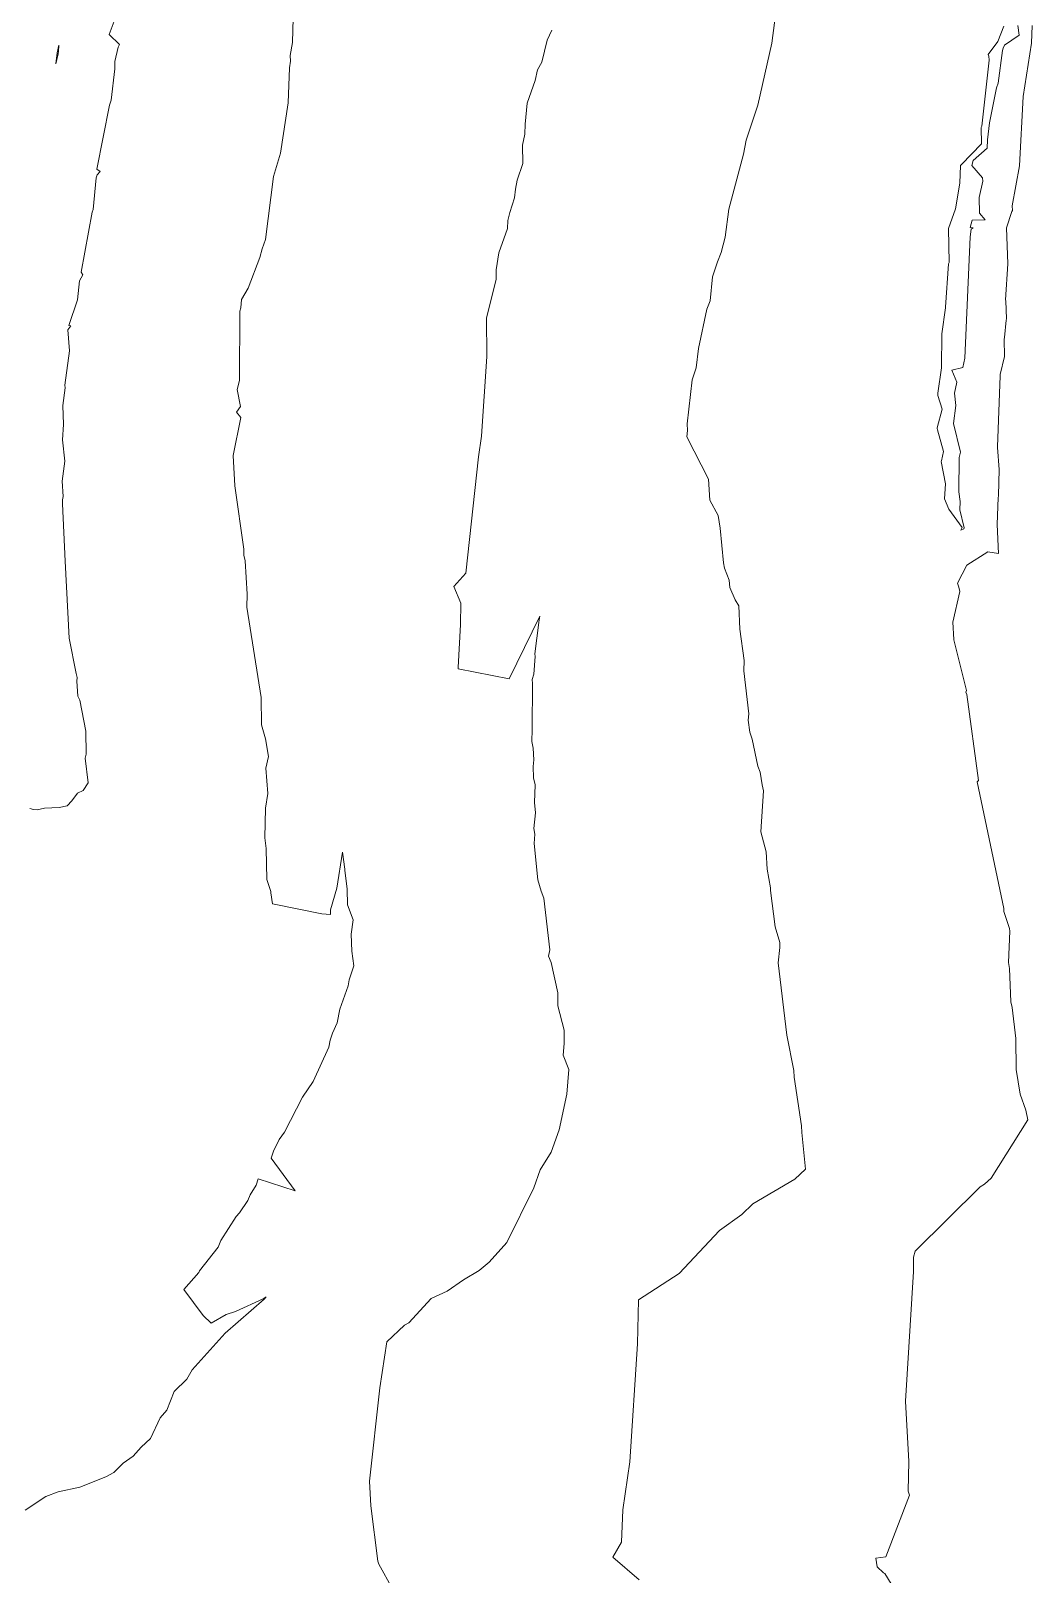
# Model space of a CAD drawing. Header units: metres. Extents: x 809241 to 811075, y 9156873 to 9158251.
# Drawn here: x 809903.2 to 810017.3, y 9157079.4 to 9157255.2 of the extents above; entities that cross this region are included whole.
import ezdxf

# ---------------------------------------------------------------- set-up
doc = ezdxf.new("R2010")
doc.units = ezdxf.units.M
doc.layers.add('C-TOPO-MAJR', color=9, linetype='Continuous')

msp = doc.modelspace()

# ---------------------------------------------------------------- linework, layer by layer
at = {"layer": 'C-TOPO-MAJR', "color": 9, "linetype": 'Continuous', "lineweight": 5}
for points, elevation in [([(809903.07, 9157166.66), (809903.49, 9157166.54), (809903.9, 9157166.51), (809904.71, 9157166.7), (809906.39, 9157166.77), (809907.3, 9157166.94), (809907.83, 9157167.52), (809908.47, 9157168.39), (809909.12, 9157168.69), (809909.7, 9157169.59), (809909.34, 9157172.37), (809909.47, 9157172.82), (809909.44, 9157175.45), (809908.75, 9157179), (809908.51, 9157179.43), (809908.41, 9157181.16), (809908.45, 9157181.57), (809908.32, 9157182.02), (809907.55, 9157186.05), (809907.09, 9157194.82), (809906.77, 9157201.35), (809906.78, 9157201.8), (809906.87, 9157202.18), (809906.73, 9157203.94), (809907.03, 9157206.21), (809906.77, 9157208.63), (809906.89, 9157210.38), (809906.81, 9157212.55), (809907.08, 9157214.56), (809907.05, 9157214.86), (809907.58, 9157218.79), (809907.39, 9157221.17), (809907.74, 9157221.61), (809907.5, 9157221.66), (809908.49, 9157224.59), (809908.73, 9157226.77), (809909.1, 9157227.44), (809908.92, 9157227.75), (809910.16, 9157234.56), (809910.26, 9157234.89), (809910.63, 9157238.5), (809910.72, 9157238.82), (809911.07, 9157239.2), (809910.69, 9157239.46), (809912.13, 9157246.75), (809912.33, 9157247.32), (809912.73, 9157250.89), (809912.74, 9157251.73), (809913.11, 9157253.37), (809913.26, 9157253.67), (809912.09, 9157254.8), (809914.14, 9157260.31)], 2680), ([(809902.51, 9157086.73), (809904.89, 9157088.28), (809906.28, 9157088.83), (809908.75, 9157089.34), (809911.73, 9157090.51), (809912.62, 9157091.03), (809913.67, 9157092.09), (809914.82, 9157092.89), (809915.73, 9157093.91), (809916.81, 9157094.91), (809917.89, 9157097.25), (809918.68, 9157098.11), (809919.5, 9157100.25), (809920.95, 9157101.64), (809921.54, 9157102.72), (809925.31, 9157106.89), (809929.76, 9157110.78), (809929.81, 9157110.81), (809930, 9157111.03), (809929.63, 9157110.81), (809926.49, 9157109.36), (809925.43, 9157109.03), (809923.72, 9157108.02), (809922.81, 9157108.91), (809920.59, 9157111.87), (809922.31, 9157113.81), (809922.38, 9157113.98), (809924.53, 9157116.7), (809924.83, 9157117.44), (809926.58, 9157120.19), (809926.95, 9157120.59), (809927.91, 9157122), (809928.17, 9157122.63), (809928.83, 9157123.76), (809929.06, 9157124.48), (809933.3, 9157123.11), (809930.56, 9157126.84), (809930.83, 9157127.62), (809931.45, 9157128.96), (809932.07, 9157129.8), (809934.14, 9157133.77), (809935.33, 9157135.55), (809937.12, 9157139.48), (809937.28, 9157140.26), (809937.55, 9157141.05), (809938.07, 9157142.24), (809938.39, 9157143.78), (809939.34, 9157146.46), (809939.44, 9157147.12), (809939.98, 9157148.73), (809939.76, 9157150.4), (809939.68, 9157152.35), (809939.9, 9157153.97), (809939.24, 9157155.69), (809939.2, 9157157.46), (809938.95, 9157159.61), (809938.96, 9157159.74), (809938.69, 9157161.67), (809938.04, 9157157.56), (809937.31, 9157155.11), (809937.3, 9157154.57), (809936.34, 9157154.64), (809930.69, 9157155.81), (809930.5, 9157157.03), (809930.5, 9157157.2), (809930.06, 9157158.55), (809929.99, 9157162.08), (809929.82, 9157163.29), (809929.91, 9157166.67), (809930.16, 9157168.37), (809929.94, 9157171.23), (809930.25, 9157172.58), (809929.9, 9157174.57), (809929.46, 9157176.19), (809929.4, 9157179.31), (809927.78, 9157189.57), (809927.81, 9157191.07), (809927.6, 9157194.86), (809927.45, 9157195.5), (809927.42, 9157196.17), (809926.4, 9157203.42), (809926.23, 9157206.87), (809927.08, 9157211.19), (809926.61, 9157211.8), (809927.04, 9157212.43), (809926.67, 9157214.39), (809926.93, 9157215.4), (809926.98, 9157223.28), (809927.08, 9157223.66), (809927.16, 9157224.62), (809927.93, 9157225.9), (809929.25, 9157229.42), (809929.52, 9157230.41), (809929.9, 9157231.46), (809930.83, 9157238.62), (809931.61, 9157241.31), (809932.48, 9157247.04), (809932.64, 9157251.02), (809932.76, 9157251.78), (809932.72, 9157252.43), (809933, 9157253.88), (809933.1, 9157258.02)], 2670), ([(809972.49, 9157078.8), (809969.47, 9157081.39), (809970.47, 9157083.09), (809970.63, 9157086.78), (809971.43, 9157092.24), (809972.29, 9157105.67), (809972.41, 9157110.69), (809977.04, 9157113.7), (809981.65, 9157118.6), (809984.18, 9157120.42), (809985.45, 9157121.62), (809990.24, 9157124.42), (809991.45, 9157125.56), (809991.02, 9157129.73), (809991, 9157130.52), (809990.14, 9157136.04), (809990.1, 9157136.79), (809989.31, 9157140.82), (809988.32, 9157149.06), (809988.53, 9157150.83), (809988.51, 9157151.4), (809988, 9157153.19), (809987.47, 9157157.3), (809987.46, 9157157.63), (809987.06, 9157159.75), (809986.97, 9157161.72), (809986.37, 9157164), (809986.66, 9157168.65), (809986.49, 9157169.36), (809986.27, 9157170.77), (809986.01, 9157171.46), (809985.35, 9157174.53), (809985.11, 9157175.36), (809984.9, 9157176.71), (809984.99, 9157177.45), (809984.4, 9157182.32), (809984.45, 9157183.49), (809983.96, 9157187.06), (809983.83, 9157189.72), (809983.44, 9157190.41), (809982.83, 9157191.84), (809982.73, 9157192.67), (809982.21, 9157194.01), (809982.09, 9157194.63), (809981.72, 9157198.57), (809981.48, 9157200.01), (809980.54, 9157201.76), (809980.38, 9157204.16), (809977.92, 9157208.97), (809977.98, 9157209.72), (809977.94, 9157210.47), (809978.53, 9157215.46), (809978.97, 9157216.86), (809979.24, 9157219.06), (809980.2, 9157223.54), (809980.56, 9157224.49), (809980.86, 9157227.2), (809981.4, 9157228.93), (809981.82, 9157229.97), (809982.27, 9157231.71), (809982.71, 9157234.9), (809984.39, 9157241.18), (809984.68, 9157242.78), (809986.01, 9157246.76), (809987.59, 9157253.84), (809988.11, 9157257.58)], 2650), ([(810003.48, 9157074.61), (810000.5, 9157079.5), (810000.33, 9157079.6), (809999.62, 9157080.29), (809999.44, 9157081.26), (810000.6, 9157081.43), (810003.28, 9157088.44), (810003.15, 9157088.9), (810003.23, 9157092.26), (810002.85, 9157099.15), (810003.76, 9157113.92), (810003.73, 9157115.53), (810003.94, 9157116.22), (810011.34, 9157123.55), (810011.83, 9157123.87), (810012.61, 9157124.56), (810016.79, 9157131.2), (810016.54, 9157132.29), (810015.89, 9157134.13), (810015.45, 9157136.92), (810015.39, 9157140.47), (810014.99, 9157143.98), (810014.84, 9157144.64), (810014.7, 9157148.43), (810014.57, 9157149.11), (810014.74, 9157152.66), (810014.68, 9157152.97), (810014.06, 9157154.93), (810014.04, 9157155.27), (810011.01, 9157169.68), (810011.16, 9157169.83), (810009.81, 9157179.65), (810009.73, 9157179.91), (810009.79, 9157180.08), (810008.33, 9157185.88), (810008.33, 9157185.89), (810008.22, 9157187.87), (810009.02, 9157191.37), (810008.92, 9157191.87), (810008.77, 9157192.33), (810009.84, 9157194.37), (810012.21, 9157195.87), (810013.43, 9157195.71), (810013.27, 9157199.01), (810013.4, 9157202.07), (810013.42, 9157202.21), (810013.44, 9157202.31), (810013.51, 9157205.28), (810013.31, 9157207.76), (810013.33, 9157207.84), (810013.62, 9157215.94), (810013.61, 9157216.09), (810014.1, 9157218.13), (810014.09, 9157220.12), (810014.13, 9157220.28), (810014.31, 9157222.29), (810014.36, 9157222.41), (810014.27, 9157224.46), (810014.25, 9157224.6), (810014.51, 9157228.68), (810014.33, 9157232.78), (810014.94, 9157234.65), (810015.02, 9157234.76), (810014.98, 9157235.29), (810015.82, 9157239.85), (810016.24, 9157247.73), (810017.18, 9157253.83), (810017.27, 9157255.83)], 2640), ([(810015.64, 9157255.84), (810015.77, 9157254.73), (810014.12, 9157253.59), (810013.97, 9157253.27), (810013.88, 9157252.99), (810013.41, 9157249.25), (810013.22, 9157248.75), (810012.4, 9157244.73), (810012.18, 9157242.82), (810012.16, 9157241.87), (810010.53, 9157240.46), (810010.4, 9157239.87), (810011.61, 9157238.49), (810011.63, 9157238.12), (810011.22, 9157236.23), (810011.28, 9157234.46), (810011.92, 9157233.69), (810010.42, 9157233.67), (810010.22, 9157232.82), (810010.53, 9157232.78), (810010.33, 9157232.62), (810010.21, 9157231.77), (810009.58, 9157217.96), (810009.38, 9157216.88), (810008.12, 9157216.58), (810008.7, 9157215.22), (810008.41, 9157213.94), (810008.58, 9157212.55), (810008.31, 9157210.51), (810009.09, 9157207.23), (810008.96, 9157206.63), (810008.93, 9157202.7), (810009.05, 9157201.62), (810009.02, 9157200.66), (810009.51, 9157198.61), (810009.49, 9157198.49), (810009.14, 9157198.34), (810009.29, 9157198.66), (810007.79, 9157200.74), (810007.29, 9157201.91), (810007.39, 9157203.64), (810006.9, 9157206.16), (810006.93, 9157206.25), (810007.17, 9157207.3), (810006.48, 9157209.79), (810006.45, 9157209.94), (810006.45, 9157210.02), (810007, 9157212.12), (810006.51, 9157213.69), (810006.53, 9157213.95), (810006.94, 9157216.85), (810006.97, 9157220.72), (810007.41, 9157223.67), (810007.41, 9157223.71), (810007.41, 9157223.75), (810007.75, 9157228.68), (810007.81, 9157228.83), (810007.73, 9157232.7), (810008.53, 9157234.96), (810009.02, 9157237.87), (810009.11, 9157239.87), (810009.13, 9157239.94), (810009.2, 9157240.01), (810011.51, 9157242.35), (810011.47, 9157244.23), (810011.53, 9157244.36), (810012.36, 9157251.87), (810012.33, 9157252.34), (810012.27, 9157252.53), (810013.37, 9157254.01), (810014.04, 9157255.75)], 2640), ([(809944.38, 9157077.77), (809942.81, 9157080.58), (809942.69, 9157080.91), (809941.92, 9157087.24), (809941.74, 9157090.03), (809942.94, 9157100.66), (809943.73, 9157105.9), (809945.73, 9157107.8), (809946.24, 9157108.06), (809948.8, 9157110.84), (809950.62, 9157111.66), (809952.47, 9157112.98), (809954.26, 9157114.02), (809955.39, 9157114.97), (809957.41, 9157117.22), (809960.48, 9157123.44), (809961.21, 9157125.5), (809962.46, 9157127.51), (809963.39, 9157130.06), (809964.24, 9157134.11), (809964.49, 9157136.93), (809963.82, 9157138.56), (809963.93, 9157139.89), (809963.95, 9157141.42), (809963.23, 9157144.18), (809963.21, 9157145.65), (809962.45, 9157149.12), (809962.15, 9157149.84), (809962.31, 9157150.54), (809961.64, 9157156.44), (809961.32, 9157157.23), (809960.93, 9157158.53), (809960.53, 9157162.68), (809960.6, 9157163.71), (809960.5, 9157164.38), (809960.68, 9157166.14), (809960.57, 9157167.32), (809960.62, 9157169.33), (809960.43, 9157170.14), (809960.42, 9157171.43), (809960.49, 9157172.2), (809960.41, 9157173.53), (809960.26, 9157174.28), (809960.31, 9157175.64), (809960.33, 9157180.88), (809960.29, 9157181.34), (809960.49, 9157181.96), (809960.63, 9157183.97), (809960.6, 9157184.26), (809961.07, 9157187.82), (809961.05, 9157187.87), (809961.18, 9157188.56), (809957.67, 9157181.42), (809951.86, 9157182.55), (809951.86, 9157182.71), (809951.86, 9157182.72), (809951.86, 9157182.72), (809952.13, 9157187.6), (809952.18, 9157190.02), (809951.37, 9157191.93), (809952.74, 9157193.44), (809954.19, 9157206.7), (809954.53, 9157209.04), (809955.14, 9157218.12), (809955.08, 9157222.55), (809956.18, 9157226.92), (809956.2, 9157227.99), (809956.5, 9157229.94), (809957.47, 9157232.72), (809957.54, 9157233.61), (809957.74, 9157234.54), (809958.27, 9157236.22), (809958.38, 9157237.19), (809958.58, 9157238.2), (809959.23, 9157240.11), (809959.2, 9157242.19), (809959.46, 9157243.46), (809959.48, 9157244.59), (809959.72, 9157247), (809960.62, 9157249.56), (809960.91, 9157250.8), (809961.41, 9157251.67), (809962.01, 9157254.17), (809962.53, 9157255.32)], 2660)]:
    msp.add_lwpolyline(points, dxfattribs=dict(at, elevation=elevation))
at = {"layer": 'C-TOPO-MAJR', "color": 9, "linetype": 'Continuous', "lineweight": 5, "elevation": 2680}
msp.add_lwpolyline([(809906.16, 9157252.72), (809906.15, 9157252.71), (809906.03, 9157251.46), (809906.28, 9157252.62), (809906.27, 9157252.67), (809906.33, 9157252.84), (809906.36, 9157253.6), (809906.16, 9157252.72)], close=True, dxfattribs=at)

doc.saveas('drawing.dxf')
